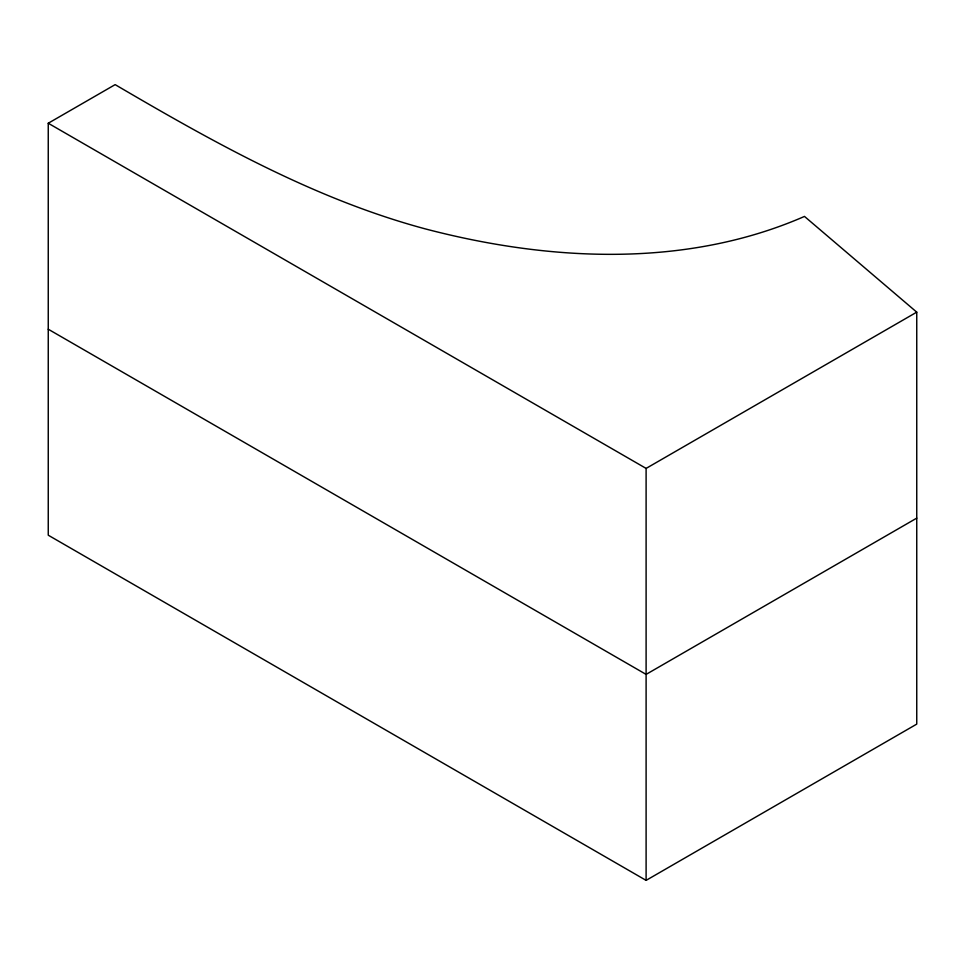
<?xml version="1.0" encoding="UTF-8"?>
<svg xmlns="http://www.w3.org/2000/svg" width="965" height="965" viewBox="0 0 965 965"><rect width="100%" height="100%" fill="white"/><g stroke="black" fill="none" stroke-linecap="round" stroke-linejoin="round"><path stroke-width="1.45" d="M48.25 123.243L115.149 84.63C213.615 142.338 314.409 199.092 425.384 228.91C548.832 261.25 685.319 268.451 804.484 216.425L916.75 312.153L916.75 724.112L646.104 880.37L48.25 535.201L48.25 123.243L646.104 468.411L916.75 312.153M916.75 518.133L646.104 674.39L48.25 329.222M646.104 468.411L646.104 880.37"/></g></svg>
